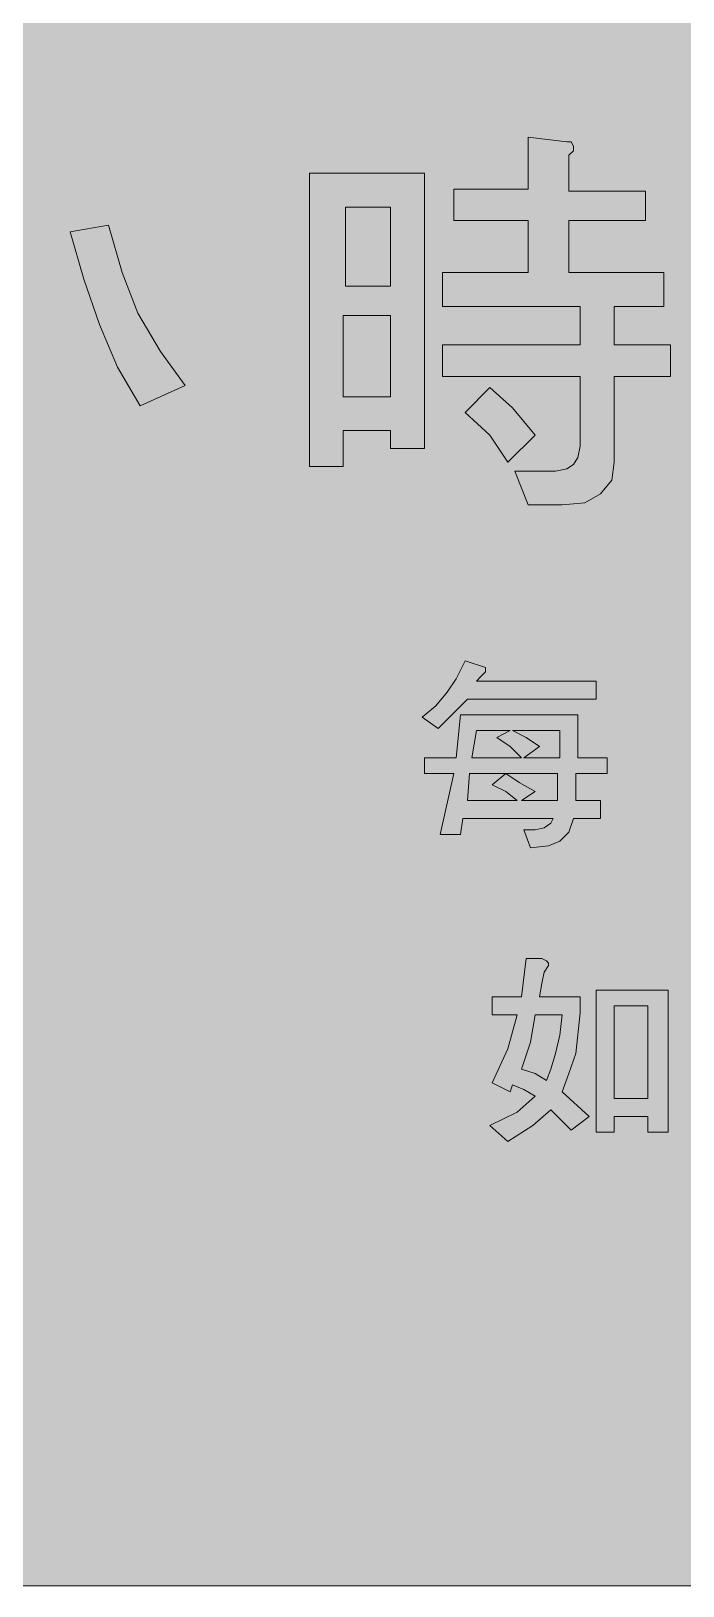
# Model space of a CAD drawing. Header units: metres. Extents: x 10 to 559, y 12 to 260.
# Drawn here: x 117.1 to 169.1, y 11.9 to 135.9 of the extents above; entities that cross this region are included whole.
import ezdxf

# ---------------------------------------------------------------- set-up
doc = ezdxf.new("R2010")
doc.units = ezdxf.units.M
doc.layers.add('FILL_FIREBRICK_C36B00', color=7, linetype='Continuous', true_color=0xc36b00)
doc.layers.add('FILL_WHITE_FFFFFF', color=7, linetype='Continuous', true_color=0xffffff)

msp = doc.modelspace()

# ---------------------------------------------------------------- hatches: boundary and pattern name
at = {"layer": 'FILL_FIREBRICK_C36B00', "true_color": 0xc36b00}
h = msp.add_hatch(color=7, dxfattribs=at)
h.dxf.hatch_style = 1
h.paths.add_polyline_path([(553.87, 259.79), (555.21, 259.38), (556.42, 258.71), (557.46, 257.76), (558.3, 256.72), (558.92, 255.51), (559.31, 254.17), (559.44, 252.72), (559.44, 18.9), (559.4, 17.71), (559.08, 16.38), (558.41, 15.05), (557.46, 13.86), (556.32, 12.94), (555.08, 12.33), (553.76, 11.99), (552.42, 11.88), (17.46, 11.88), (16.12, 11.99), (14.81, 12.33), (13.56, 12.94), (12.42, 13.86), (11.48, 15.03), (10.8, 16.31), (10.4, 17.63), (10.26, 18.9), (10.26, 252.72), (10.4, 254.07), (10.8, 255.42), (11.48, 256.66), (12.42, 257.76), (13.52, 258.71), (14.76, 259.38), (16.11, 259.79), (17.46, 259.92), (552.42, 259.92), (553.87, 259.79)])
at = {"layer": 'FILL_WHITE_FFFFFF', "true_color": 0xffffff}
h = msp.add_hatch(color=7, dxfattribs=at)
h.dxf.hatch_style = 1
h.paths.add_polyline_path([(156.78, 120.78), (150.84, 120.78), (150.84, 123.3), (156.78, 123.3), (156.78, 127.44), (159.84, 127.08), (160.2, 127.08), (160.38, 126.72), (160.38, 126.36), (160.02, 126), (160.02, 123.12), (166.14, 123.12), (166.14, 120.78), (160.02, 120.78), (160.02, 116.64), (167.58, 116.64), (167.58, 113.94), (163.62, 113.94), (163.62, 110.88), (168.12, 110.88), (168.12, 108.36), (163.62, 108.36), (163.62, 101.52), (163.44, 100.08), (162.54, 99), (161.28, 98.28), (159.48, 98.1), (156.78, 98.1), (155.7, 100.8), (158.94, 100.8), (159.84, 100.98), (160.38, 101.34), (160.74, 101.88), (160.92, 102.78), (160.92, 108.36), (149.94, 108.36), (149.94, 110.88), (160.92, 110.88), (160.92, 113.94), (149.94, 113.94), (149.94, 116.64), (156.78, 116.64), (156.78, 120.78)])
h = msp.add_hatch(color=7, dxfattribs=at)
h.dxf.hatch_style = 1
h.paths.add_polyline_path([(145.8, 102.6), (145.8, 104.04), (142.02, 104.04), (142.02, 101.16), (139.32, 101.16), (139.32, 124.56), (148.5, 124.56), (148.5, 102.6), (145.8, 102.6)])
h.paths.add_polyline_path([(142.2, 121.86), (142.2, 115.56), (145.8, 115.56), (145.8, 121.86), (142.2, 121.86)], flags=16)
h.paths.add_polyline_path([(145.8, 113.22), (142.02, 113.22), (142.02, 106.74), (145.8, 106.74), (145.8, 113.22)], flags=16)
h = msp.add_hatch(color=7, dxfattribs=at)
h.dxf.hatch_style = 1
h.paths.add_polyline_path([(124.02, 109.08), (122.58, 112.5), (121.32, 116.1), (120.24, 119.88), (123.3, 120.42), (124.38, 116.64), (125.64, 113.4), (127.44, 110.34), (129.42, 107.64), (125.82, 106.02), (124.02, 109.08)])
h = msp.add_hatch(color=7, dxfattribs=at)
h.dxf.hatch_style = 1
h.paths.add_polyline_path([(155.52, 105.84), (157.32, 103.68), (155.16, 101.52), (153.72, 103.68), (151.74, 105.48), (153.72, 107.46), (155.52, 105.84)])
h = msp.add_hatch(color=7, dxfattribs=at)
h.dxf.hatch_style = 1
h.paths.add_polyline_path([(149.4, 82.08), (150.3, 83.16), (151.02, 84.24), (151.74, 85.68), (153.36, 85.14), (153.36, 84.78), (153, 84.42), (152.64, 84.06), (162.18, 84.06), (162.18, 82.62), (151.92, 82.62), (149.58, 80.28), (148.32, 81.18), (149.4, 82.08)])
h = msp.add_hatch(color=7, dxfattribs=at)
h.dxf.hatch_style = 1
h.paths.add_polyline_path([(163.08, 77.94), (163.08, 76.68), (160.56, 76.68), (160.56, 74.52), (162.54, 74.52), (162.54, 73.08), (160.38, 73.08), (160.02, 72), (159.3, 71.28), (158.4, 70.92), (156.96, 70.74), (156.42, 72.18), (157.32, 72.18), (158.04, 72.36), (158.58, 72.72), (158.76, 73.08), (151.56, 73.08), (151.38, 71.82), (149.76, 71.82), (150.84, 76.68), (148.5, 76.68), (148.5, 77.94), (151.02, 77.94), (151.38, 81.36), (160.74, 81.36), (160.74, 77.94), (163.08, 77.94)])
h.paths.add_polyline_path([(159.3, 80.1), (155.52, 80.1), (156.6, 79.56), (157.68, 78.84), (156.42, 77.94), (159.3, 77.94), (159.3, 80.1)], flags=16)
h.paths.add_polyline_path([(155.34, 80.1), (152.64, 80.1), (152.28, 77.94), (156.24, 77.94), (155.34, 78.84), (154.26, 79.56), (155.34, 80.1)], flags=16)
h.paths.add_polyline_path([(156.24, 74.52), (159.12, 74.52), (159.12, 76.68), (154.98, 76.68), (156.06, 75.96), (157.32, 75.24), (156.24, 74.52)], flags=16)
h.paths.add_polyline_path([(152.1, 76.68), (151.92, 74.52), (155.88, 74.52), (154.98, 75.24), (153.9, 75.78), (154.98, 76.68), (152.1, 76.68)], flags=16)
h = msp.add_hatch(color=7, dxfattribs=at)
h.dxf.hatch_style = 1
h.paths.add_polyline_path([(156.24, 58.86), (156.6, 61.92), (157.86, 61.92), (158.22, 61.74), (158.4, 61.56), (158.4, 61.38), (158.04, 60.84), (157.86, 59.94), (157.68, 58.86), (160.92, 58.86), (160.92, 57.6), (160.56, 54.36), (160.02, 52.74), (159.48, 51.3), (161.64, 49.32), (160.2, 48.24), (158.58, 49.86), (157.14, 48.6), (155.16, 47.34), (153.72, 48.6), (155.88, 49.68), (157.32, 50.94), (156.42, 51.48), (155.52, 51.84), (155.34, 51.3), (153.9, 52.02), (155.16, 54.72), (155.88, 57.42), (153.9, 57.42), (153.9, 58.86), (156.24, 58.86)])
h.paths.add_polyline_path([(156.24, 53.1), (157.32, 52.74), (158.22, 52.2), (158.58, 53.1), (158.94, 54.36), (159.3, 55.8), (159.48, 57.42), (157.32, 57.42), (156.96, 55.26), (156.24, 53.1)], flags=16)
h = msp.add_hatch(color=7, dxfattribs=at)
h.dxf.hatch_style = 1
h.paths.add_polyline_path([(167.94, 59.4), (167.94, 48.06), (166.32, 48.06), (166.32, 49.32), (163.62, 49.32), (163.62, 48.06), (162.18, 48.06), (162.18, 59.4), (167.94, 59.4)])
h.paths.add_polyline_path([(166.32, 58.14), (163.62, 58.14), (163.62, 50.76), (166.32, 50.76), (166.32, 58.14)], flags=16)

# ---------------------------------------------------------------- linework, layer by layer
at = {"layer": 'FILL_FIREBRICK_C36B00', "lineweight": 0, "true_color": 0xc36b00}
msp.add_lwpolyline([(552.42, 11.88), (17.46, 11.88), (16.12, 11.99), (14.81, 12.33), (13.56, 12.94), (12.42, 13.86), (11.48, 15.03), (10.8, 16.31), (10.4, 17.63), (10.26, 18.9), (10.26, 252.72), (10.4, 254.07), (10.8, 255.42), (11.48, 256.66), (12.42, 257.76), (13.52, 258.71), (14.76, 259.38), (16.11, 259.79), (17.46, 259.92), (552.42, 259.92)], dxfattribs=at)
at = {"layer": 'FILL_WHITE_FFFFFF', "lineweight": 0, "true_color": 0xffffff}
for points in [[(156.78, 120.78), (150.84, 120.78), (150.84, 123.3), (156.78, 123.3), (156.78, 127.44), (159.84, 127.08), (160.2, 127.08), (160.38, 126.72), (160.38, 126.36), (160.02, 126), (160.02, 123.12), (166.14, 123.12), (166.14, 120.78), (160.02, 120.78), (160.02, 116.64), (167.58, 116.64), (167.58, 113.94), (163.62, 113.94), (163.62, 110.88), (168.12, 110.88), (168.12, 108.36), (163.62, 108.36), (163.62, 101.52), (163.44, 100.08), (162.54, 99), (161.28, 98.28), (159.48, 98.1), (156.78, 98.1), (155.7, 100.8), (158.94, 100.8), (159.84, 100.98), (160.38, 101.34), (160.74, 101.88), (160.92, 102.78), (160.92, 108.36), (149.94, 108.36), (149.94, 110.88), (160.92, 110.88), (160.92, 113.94), (149.94, 113.94), (149.94, 116.64), (156.78, 116.64)], [(145.8, 102.6), (145.8, 104.04), (142.02, 104.04), (142.02, 101.16), (139.32, 101.16), (139.32, 124.56), (148.5, 124.56), (148.5, 102.6)], [(142.2, 121.86), (142.2, 115.56), (145.8, 115.56), (145.8, 121.86)], [(124.02, 109.08), (122.58, 112.5), (121.32, 116.1), (120.24, 119.88), (123.3, 120.42), (124.38, 116.64), (125.64, 113.4), (127.44, 110.34), (129.42, 107.64), (125.82, 106.02)], [(145.8, 113.22), (142.02, 113.22), (142.02, 106.74), (145.8, 106.74)], [(155.52, 105.84), (157.32, 103.68), (155.16, 101.52), (153.72, 103.68), (151.74, 105.48), (153.72, 107.46)], [(149.4, 82.08), (150.3, 83.16), (151.02, 84.24), (151.74, 85.68), (153.36, 85.14), (153.36, 84.78), (153, 84.42), (152.64, 84.06), (162.18, 84.06), (162.18, 82.62), (151.92, 82.62), (149.58, 80.28), (148.32, 81.18)], [(163.08, 77.94), (163.08, 76.68), (160.56, 76.68), (160.56, 74.52), (162.54, 74.52), (162.54, 73.08), (160.38, 73.08), (160.02, 72), (159.3, 71.28), (158.4, 70.92), (156.96, 70.74), (156.42, 72.18), (157.32, 72.18), (158.04, 72.36), (158.58, 72.72), (158.76, 73.08), (151.56, 73.08), (151.38, 71.82), (149.76, 71.82), (150.84, 76.68), (148.5, 76.68), (148.5, 77.94), (151.02, 77.94), (151.38, 81.36), (160.74, 81.36), (160.74, 77.94)], [(155.34, 80.1), (152.64, 80.1), (152.28, 77.94), (156.24, 77.94), (155.34, 78.84), (154.26, 79.56)], [(159.3, 80.1), (155.52, 80.1), (156.6, 79.56), (157.68, 78.84), (156.42, 77.94), (159.3, 77.94)], [(152.1, 76.68), (151.92, 74.52), (155.88, 74.52), (154.98, 75.24), (153.9, 75.78), (154.98, 76.68)], [(156.24, 74.52), (159.12, 74.52), (159.12, 76.68), (154.98, 76.68), (156.06, 75.96), (157.32, 75.24)], [(156.24, 58.86), (156.6, 61.92), (157.86, 61.92), (158.22, 61.74), (158.4, 61.56), (158.4, 61.38), (158.04, 60.84), (157.86, 59.94), (157.68, 58.86), (160.92, 58.86), (160.92, 57.6), (160.56, 54.36), (160.02, 52.74), (159.48, 51.3), (161.64, 49.32), (160.2, 48.24), (158.58, 49.86), (157.14, 48.6), (155.16, 47.34), (153.72, 48.6), (155.88, 49.68), (157.32, 50.94), (156.42, 51.48), (155.52, 51.84), (155.34, 51.3), (153.9, 52.02), (155.16, 54.72), (155.88, 57.42), (153.9, 57.42), (153.9, 58.86)], [(167.94, 59.4), (167.94, 48.06), (166.32, 48.06), (166.32, 49.32), (163.62, 49.32), (163.62, 48.06), (162.18, 48.06), (162.18, 59.4)], [(156.24, 53.1), (157.32, 52.74), (158.22, 52.2), (158.58, 53.1), (158.94, 54.36), (159.3, 55.8), (159.48, 57.42), (157.32, 57.42), (156.96, 55.26)], [(166.32, 58.14), (163.62, 58.14), (163.62, 50.76), (166.32, 50.76)]]:
    msp.add_lwpolyline(points, close=True, dxfattribs=at)

doc.saveas('drawing.dxf')
